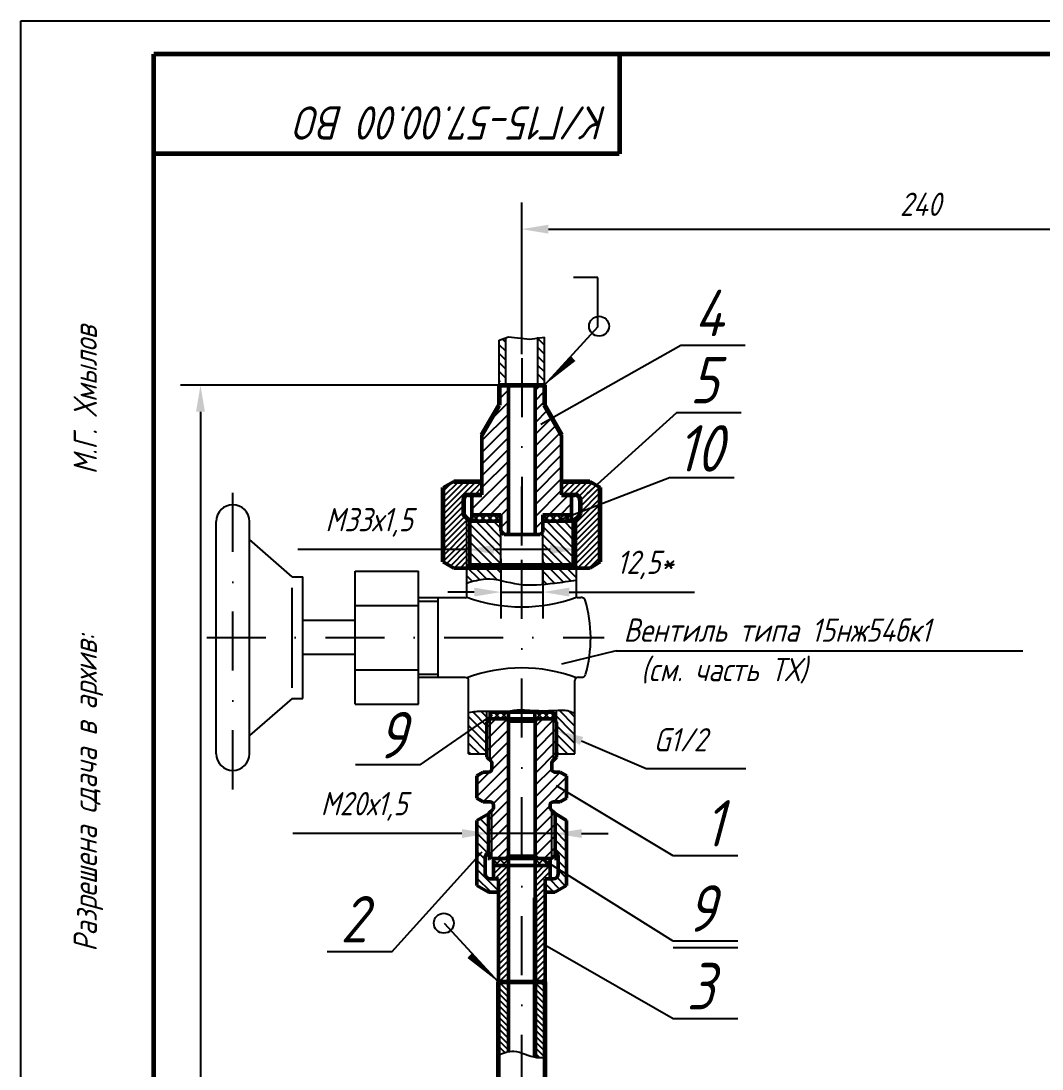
# Model space of a CAD drawing. Header units: inches. Extents: x 0 to 59537, y -7418 to 1046.
# Drawn here: x 33071.5 to 33225.2, y -6977.7 to -6819.9 of the extents above; entities that cross this region are included whole.
import ezdxf
from ezdxf import colors
from ezdxf.entities.mleader import LeaderData, LeaderLine
from ezdxf.math import Vec2, Vec3

# ---------------------------------------------------------------- set-up
doc = ezdxf.new("R2010")
doc.units = ezdxf.units.IN
doc.header["$LTSCALE"] = 0.7
doc.header["$MEASUREMENT"] = 0
doc.linetypes.add('DASHDOT', pattern=[25.4, 12.7, -6.35, 0, -6.35])
doc.styles.get("Standard").update_dxf_attribs({"font": 'romand.shx', "width": 0.8, "oblique": 15, "height": 3.5})
doc.dimstyles.get("Standard").update_dxf_attribs({"dimtxt": 3.5, "dimasz": 4, "dimexe": 4, "dimexo": 0, "dimgap": 2, "dimtad": 1, "dimdec": 1, "dimdsep": 46, "dimtxsty": 'Standard', "dimcen": 0.09, "dimadec": 0, "dimazin": 0, "dimtfac": 1, "dimtdec": 1, "dimtmove": 0, "dimatfit": 3, "dimfxl": 0.18, "dimtolj": 1, "dimtzin": 0, "dimlwd": 25, "dimlwe": 25, "dimarcsym": 0})
pattern_1 = [(135, (36383.4248, -13888.1174), (-0.66291261, -0.66291261), [])]
pattern_2 = [(135, (36391.4472, -13409.8888), (-0.530330086, -0.530330086), []), (225, (36391.4472, -13409.8888), (0.530330086, -0.530330086), [])]

# ---------------------------------------------------------------- blocks, each defined once
blk = doc.blocks.new('*D658')
at = {"color": 0, "linetype": 'Continuous', "lineweight": 25, "transparency": 16777216}
for p, q in [((33141.9, -6939.31), (33141.9, -6946.26)), ((33151.9, -6939.25), (33151.9, -6946.26)), ((33137.9, -6942.26), (33112.43, -6942.26)), ((33151.9, -6942.26), (33141.9, -6942.26)), ((33155.9, -6942.26), (33159.9, -6942.26))]:
    blk.add_line(p, q, dxfattribs=at)
at = {"color": 0, "linetype": 'Continuous', "transparency": 16777216}
for points in [[(33137.9, -6941.59), (33137.9, -6942.92), (33141.9, -6942.26)], [(33155.9, -6941.59), (33155.9, -6942.92), (33151.9, -6942.26)]]:
    blk.add_solid(points, dxfattribs=at)
at = {"layer": 'DEFPOINTS', "color": 0, "linetype": 'Continuous', "transparency": 16777216}
for p in [(33141.9, -6939.31), (33151.9, -6939.25), (33151.9, -6942.26)]:
    blk.add_point(p, dxfattribs=at)
at = {"color": 0, "linetype": 'Continuous', "transparency": 16777216, "insert": (33123.16, -6938.17), "char_height": 3.5, "attachment_point": 5}
blk.add_mtext('\\A1;М20х1,5', dxfattribs=at)
blk = doc.blocks.new('*D660')
at = {"color": 0, "linetype": 'Continuous', "lineweight": 25, "transparency": 16777216}
for p, q in [((33146.9, -6870.08), (33146.9, -6847.28)), ((33266.9, -6870.69), (33266.9, -6847.28)), ((33150.9, -6851.28), (33262.9, -6851.28))]:
    blk.add_line(p, q, dxfattribs=at)
at = {"color": 0, "linetype": 'Continuous', "transparency": 16777216}
for points in [[(33150.9, -6850.61), (33150.9, -6851.95), (33146.9, -6851.28)], [(33262.9, -6850.61), (33262.9, -6851.95), (33266.9, -6851.28)]]:
    blk.add_solid(points, dxfattribs=at)
at = {"layer": 'DEFPOINTS', "color": 0, "linetype": 'Continuous', "transparency": 16777216}
for p in [(33266.9, -6851.28), (33146.9, -6870.08), (33266.9, -6870.69)]:
    blk.add_point(p, dxfattribs=at)
at = {"color": 0, "linetype": 'Continuous', "transparency": 16777216, "insert": (33206.9, -6847.53), "char_height": 3.5, "attachment_point": 5}
blk.add_mtext('\\A1;240', dxfattribs=at)
blk = doc.blocks.new('*D741')
at = {"color": 0, "linetype": 'Continuous', "lineweight": 25, "transparency": 16777216}
for p, q in [((33143.75, -6904.16), (33143.75, -6909.91)), ((33150.05, -6904.75), (33150.05, -6909.91)), ((33139.75, -6905.91), (33135.75, -6905.91)), ((33143.75, -6905.91), (33150.05, -6905.91)), ((33154.05, -6905.91), (33172.9, -6905.91))]:
    blk.add_line(p, q, dxfattribs=at)
at = {"color": 0, "linetype": 'Continuous', "transparency": 16777216}
for points in [[(33139.75, -6905.25), (33139.75, -6906.58), (33143.75, -6905.91)], [(33154.05, -6905.25), (33154.05, -6906.58), (33150.05, -6905.91)]]:
    blk.add_solid(points, dxfattribs=at)
at = {"layer": 'DEFPOINTS', "color": 0, "linetype": 'Continuous', "transparency": 16777216}
for p in [(33143.75, -6904.16), (33150.05, -6904.75), (33150.05, -6905.91)]:
    blk.add_point(p, dxfattribs=at)
at = {"color": 0, "linetype": 'Continuous', "transparency": 16777216, "insert": (33165.47, -6901.83), "char_height": 3.5, "attachment_point": 5}
blk.add_mtext('\\A1;12,5*', dxfattribs=at)
blk = doc.blocks.new('*D742')
at = {"color": 0, "linetype": 'Continuous', "lineweight": 25, "transparency": 16777216}
for p, q in [((33138.65, -6902.3), (33138.65, -6895.51)), ((33155.15, -6902.26), (33155.15, -6895.51)), ((33138.65, -6899.51), (33113.18, -6899.51)), ((33151.15, -6899.51), (33142.65, -6899.51))]:
    blk.add_line(p, q, dxfattribs=at)
at = {"color": 0, "linetype": 'Continuous', "transparency": 16777216}
for points in [[(33142.65, -6898.84), (33142.65, -6900.17), (33138.65, -6899.51)], [(33151.15, -6898.84), (33151.15, -6900.17), (33155.15, -6899.51)]]:
    blk.add_solid(points, dxfattribs=at)
at = {"layer": 'DEFPOINTS', "color": 0, "linetype": 'Continuous', "transparency": 16777216}
for p in [(33155.15, -6899.51), (33138.65, -6902.3), (33155.15, -6902.26)]:
    blk.add_point(p, dxfattribs=at)
at = {"color": 0, "linetype": 'Continuous', "transparency": 16777216, "insert": (33123.91, -6895.42), "char_height": 3.5, "attachment_point": 5}
blk.add_mtext('\\A1;М33х1,5', dxfattribs=at)
blk = doc.blocks.new('*D773')
at = {"color": 0, "linetype": 'Continuous', "lineweight": 25, "transparency": 16777216}
for p, q in [((33143.5, -6874.76), (33095.53, -6874.76)), ((33098.53, -6878.76), (33098.53, -7160.59)), ((33188.7, -7164.59), (33095.53, -7164.59))]:
    blk.add_line(p, q, dxfattribs=at)
at = {"color": 0, "linetype": 'Continuous', "transparency": 16777216}
for points in [[(33097.87, -6878.76), (33099.2, -6878.76), (33098.53, -6874.76)], [(33097.87, -7160.59), (33099.2, -7160.59), (33098.53, -7164.59)]]:
    blk.add_solid(points, dxfattribs=at)
at = {"layer": 'DEFPOINTS', "color": 0, "linetype": 'Continuous', "transparency": 16777216}
for p in [(33143.5, -6874.76), (33098.53, -7164.59), (33188.7, -7164.59)]:
    blk.add_point(p, dxfattribs=at)
at = {"color": 0, "linetype": 'Continuous', "transparency": 16777216, "insert": (33094.78, -7019.67), "char_height": 3.5, "attachment_point": 5, "rotation": 90}
blk.add_mtext('\\A1;{\\fArial|b0|i0|c0|p34;~}580', dxfattribs=at)

msp = doc.modelspace()

# ---------------------------------------------------------------- hatches: boundary and pattern name
at = {"linetype": 'Continuous'}
h = msp.add_hatch(dxfattribs=at)
h.set_pattern_fill('ANSI31', scale=5)
h.paths.add_polyline_path([(33138.65, -6894.68), (33138.31, -6894.41, -0.163598), (33138.15, -6893.93), (33138.15, -6891.77, -0.309685), (33138.89, -6891.26), (33140.9, -6891.26), (33140.9, -6889.26), (33136.66, -6889.26), (33135.07, -6890.18), (33135.07, -6901.38), (33136.66, -6902.3), (33138.59, -6902.3), (33138.65, -6902.24)])
h = msp.add_hatch(dxfattribs=at)
h.set_pattern_fill('ANSI31', scale=5)
h.paths.add_polyline_path([(33155.15, -6902.26), (33155.18, -6902.3), (33157.14, -6902.3), (33158.72, -6901.38), (33158.72, -6890.18), (33157.14, -6889.26), (33152.9, -6889.26), (33152.9, -6891.26), (33154.88, -6891.26, -0.414214), (33155.68, -6892.06), (33155.68, -6894.06, -0.198912), (33155.54, -6894.41), (33155.15, -6894.8)])
at = {"lineweight": 25}
h = msp.add_hatch(dxfattribs=at)
h.set_pattern_fill('ANSI37', color=256, scale=6, angle=90, style=0)
h.set_pattern_definition(pattern_2)
h.paths.add_polyline_path([(33140.54, -6894.26), (33141.54, -6895.26), (33143.75, -6895.26), (33143.75, -6894.26)])
h.paths.add_polyline_path([(33139.4, -6894.26), (33139.4, -6895.26), (33141.54, -6895.26), (33140.54, -6894.26)])
h.paths.add_polyline_path([(33150.31, -6894.26), (33150.05, -6894.26), (33150.05, -6895.26), (33154.4, -6895.26), (33154.4, -6895.26), (33154.4, -6894.26)])
at = {"linetype": 'Continuous'}
h = msp.add_hatch(dxfattribs=at)
h.set_pattern_fill('ANSI31', scale=5)
h.paths.add_polyline_path([(33155.15, -6894.8), (33154.68, -6895.26), (33154.68, -6901.8), (33155.15, -6902.26)])
h.paths.add_polyline_path([(33139.09, -6895.24), (33138.65, -6894.8), (33138.65, -6902.16), (33138.69, -6902.2), (33139.09, -6901.8)])
at = {"lineweight": 25}
h = msp.add_hatch(dxfattribs=at)
h.set_pattern_fill('ANSI31', color=256, scale=7.5, angle=90, style=0)
h.set_pattern_definition(pattern_1)
h.paths.add_polyline_path([(33139.09, -6895.38), (33139.09, -6897.28), (33143.75, -6897.28), (33143.75, -6895.26), (33139.21, -6895.26)])
h = msp.add_hatch(dxfattribs=at)
h.set_pattern_fill('ANSI31', color=256, scale=7.5, angle=90, style=0)
h.set_pattern_definition(pattern_1)
h.paths.add_polyline_path([(33139.09, -6895.38), (33139.09, -6897.28), (33143.75, -6897.28), (33143.75, -6895.26), (33139.21, -6895.26)])
h = msp.add_hatch(dxfattribs=at)
h.set_pattern_fill('ANSI31', color=256, scale=7.5, angle=90, style=0)
h.set_pattern_definition(pattern_1)
edge = h.paths.add_edge_path()
edge.add_line((33154.68, -6901.78), (33154.68, -6897.28))
edge.add_line((33154.68, -6897.28), (33154.4, -6897.28))
edge.add_line((33154.4, -6897.28), (33154.4, -6901.92))
edge.add_arc((33150.01, -6892.68), 10.23, 295.3779, 297.1519)
h = msp.add_hatch(dxfattribs=at)
h.set_pattern_fill('ANSI37', color=256, scale=6, angle=90, style=0)
h.set_pattern_definition(pattern_2)
h.paths.add_polyline_path([(33142.15, -6924), (33142.15, -6925), (33144.91, -6925), (33144.91, -6924)])
h.paths.add_polyline_path([(33148.88, -6924), (33148.88, -6925), (33151.65, -6925), (33151.65, -6924)])
h = msp.add_hatch(dxfattribs=at)
h.set_pattern_fill('ANSI31', color=256, scale=10, angle=180, style=0)
h.set_pattern_definition([(225, (36383.4248, -13888.1174), (0.88388348, -0.88388348), [])])
h.paths.add_polyline_path([(33142.15, -6925), (33142.15, -6931.25), (33142.33, -6931.42, -0.198912), (33142.4, -6931.6), (33142.4, -6932.5, -0.414214), (33141.9, -6933), (33141.1, -6933), (33140.92, -6933.1), (33140.15, -6933.87), (33140.15, -6936.95), (33141.1, -6937.5), (33142.15, -6937.5, -0.414214), (33142.65, -6938), (33142.65, -6938.39, -0.198912), (33142.58, -6938.57), (33142.4, -6938.75), (33142.4, -6942.87), (33144.9, -6942.87), (33144.9, -6925.32), (33144.58, -6925)])
h.paths.add_polyline_path([(33142.4, -6942.87), (33142.4, -6946.03), (33144.55, -6946.03), (33144.9, -6945.68), (33144.9, -6942.87)])
h.paths.add_polyline_path([(33149.22, -6925), (33148.9, -6925.32), (33148.9, -6942.87), (33151.4, -6942.87), (33151.4, -6938.75), (33151.22, -6938.57, -0.198912), (33151.15, -6938.39), (33151.15, -6938, -0.414214), (33151.65, -6937.5), (33151.79, -6937.5), (33152.7, -6937.5), (33153.65, -6936.95), (33153.65, -6933.55), (33152.7, -6933), (33151.9, -6933, -0.414214), (33151.4, -6932.5), (33151.4, -6931.6, -0.198912), (33151.47, -6931.42), (33151.65, -6931.25), (33151.65, -6925)])
h.paths.add_polyline_path([(33148.9, -6942.87), (33148.9, -6945.68), (33149.25, -6946.03), (33151.39, -6946.03), (33151.4, -6946.02), (33151.4, -6942.87)])
h.paths.add_polyline_path([(33141.65, -6925.5), (33141.65, -6930.75), (33142.15, -6931.25), (33142.15, -6925)], flags=17)
h.paths.add_polyline_path([(33151.65, -6925), (33151.65, -6931.25), (33152.15, -6930.75), (33152.15, -6925.5)])
h.paths.add_polyline_path([(33151.4, -6940.52), (33151.4, -6942.87), (33151.83, -6942.87), (33151.9, -6942.81), (33151.9, -6940.44)], flags=16)
h.paths.add_polyline_path([(33151.4, -6938.75), (33151.4, -6940.52), (33151.9, -6940.44), (33151.9, -6939.25)], flags=17)
h.paths.add_polyline_path([(33151.4, -6942.87), (33151.4, -6946.02), (33151.9, -6945.53), (33151.9, -6942.87)])
h.paths.add_polyline_path([(33141.9, -6939.28), (33141.9, -6942.87), (33142.28, -6942.87), (33142.4, -6942.76), (33142.4, -6939.25), (33142.4, -6938.78)])
h.paths.add_polyline_path([(33141.9, -6942.87), (33141.9, -6945.53), (33142.35, -6945.99), (33142.4, -6945.94), (33142.4, -6942.87)])
h = msp.add_hatch(dxfattribs=at)
h.set_pattern_fill('ANSI37', color=256, scale=6, angle=90, style=0)
h.set_pattern_definition(pattern_2)
h.paths.add_polyline_path([(33144.9, -6947.09), (33144.9, -6946.03), (33142.65, -6946.03), (33142.65, -6947.09)])
h.paths.add_polyline_path([(33151.15, -6947.09), (33151.15, -6946.03), (33148.9, -6946.03), (33148.9, -6947.09)])
at = {"linetype": 'Continuous'}
h = msp.add_hatch(dxfattribs=at)
h.set_pattern_fill('ANSI31', scale=5, angle=90)
edge = h.paths.add_edge_path()
edge.add_spline(control_points=[(33148.9, -6975.93), (33148.97, -6975.95), (33149.48, -6976.02), (33149.98, -6975.99), (33150.4, -6975.89)], knot_values=[7.444702, 7.444702, 7.444702, 7.444702, 7.679096, 9.032763, 9.032763, 9.032763, 9.032763], degree=3, periodic=0)
edge.add_line((33150.4, -6975.89), (33150.4, -6964.59))
edge.add_line((33150.4, -6964.59), (33148.9, -6964.59))
edge.add_line((33148.9, -6964.59), (33148.9, -6975.93))
edge = h.paths.add_edge_path()
edge.add_spline(control_points=[(33143.4, -6975.61), (33143.9, -6975.36), (33144.39, -6975.17), (33144.9, -6975.08)], knot_values=[1.681666, 1.681666, 1.681666, 1.681666, 3.287648, 3.287648, 3.287648, 3.287648], degree=3, periodic=0)
edge.add_line((33144.9, -6975.08), (33144.9, -6964.59))
edge.add_line((33144.9, -6964.59), (33143.4, -6964.59))
edge.add_line((33143.4, -6964.59), (33143.4, -6975.61))

# ---------------------------------------------------------------- linework, layer by layer
for p, q in [((33071.51, -7239.94), (33071.51, -6819.94)), ((33150.3, -6874.76), (33158.42, -6865.91)), ((33100.9, -6930.26), (33100.9, -6895.27)), ((33105.9, -6930.26), (33105.9, -6895.27)), ((33139.09, -6895.26), (33139.09, -6900.25)), ((33154.68, -6895.26), (33154.68, -6900.25)), ((33139.09, -6900.25), (33139.09, -6901.8)), ((33154.68, -6900.25), (33154.68, -6901.8)), ((33139.09, -6901.8), (33146.9, -6901.8)), ((33146.9, -6902.3), (33157.14, -6902.3)), ((33121.83, -6922.76), (33121.83, -6902.76)), ((33121.83, -6902.76), (33131.33, -6902.76)), ((33131.33, -6922.76), (33131.33, -6902.76)), ((33112.36, -6920.33), (33112.36, -6905.26)), ((33138.4, -6906.76), (33131.33, -6906.76)), ((33155.4, -6906.74), (33155.78, -6906.74)), ((33121.83, -6907.91), (33131.33, -6907.91)), ((33131.33, -6907.27), (33134.28, -6907.27)), ((33121.83, -6910.2), (33113.95, -6910.2)), ((33121.83, -6915.33), (33113.95, -6915.33)), ((33121.83, -6917.62), (33131.33, -6917.62)), ((33131.33, -6918.26), (33134.28, -6918.26)), ((33138.4, -6918.76), (33137.08, -6918.76)), ((33138.9, -6930.26), (33138.9, -6919.26)), ((33154.9, -6930.26), (33154.9, -6919.23)), ((33155.4, -6918.73), (33155.78, -6918.73)), ((33121.83, -6922.76), (33131.33, -6922.76)), ((33141.65, -6925.5), (33141.65, -6923.83)), ((33151.65, -6924), (33151.65, -6923.73)), ((33152.15, -6925.5), (33152.15, -6923.71)), ((33142.15, -6931.25), (33142.15, -6925)), ((33142.61, -6925), (33151.1, -6925)), ((33151.65, -6931.25), (33151.65, -6925)), ((33142.33, -6931.42), (33141.64, -6930.74)), ((33142.4, -6932.5), (33142.4, -6931.6)), ((33141.1, -6933), (33141.9, -6933)), ((33142.58, -6938.57), (33141.9, -6939.25)), ((33142.65, -6938.39), (33142.65, -6938)), ((33151.22, -6938.57), (33151.9, -6939.25)), ((33151.22, -6938.57), (33151.9, -6939.25)), ((33152.7, -6937.5), (33151.65, -6937.5)), ((33141.9, -6944.5), (33141.9, -6939.25)), ((33142.4, -6945), (33142.4, -6938.75)), ((33142.4, -6946.03), (33142.4, -6939.25)), ((33151.4, -6944.99), (33151.4, -6938.75)), ((33151.4, -6946.02), (33151.4, -6938.75)), ((33151.4, -6945), (33151.4, -6939.25)), ((33151.9, -6944.5), (33151.9, -6939.25)), ((33151.9, -6944.51), (33151.9, -6939.25)), ((33142.39, -6946.03), (33151.39, -6946.03)), ((33142.39, -6946.03), (33151.39, -6946.03)), ((33142.39, -6946.03), (33151.39, -6946.03)), ((33142.39, -6946.03), (33151.39, -6946.03)), ((33142.39, -6946.03), (33151.39, -6946.03)), ((33142.65, -6949.09), (33143.4, -6949.09)), ((33150.4, -6949.09), (33151.15, -6949.09)), ((33143.39, -6964.63), (33135.27, -6955.78)), ((33143.4, -6964.59), (33150.4, -6964.59)), ((33143.4, -6964.59), (33146.9, -6964.59)), ((33150.4, -6964.59), (33146.9, -6964.59))]:
    msp.add_line(p, q)
at = {"linetype": 'Continuous', "lineweight": 25}
msp.add_line((33071.51, -6819.94), (33665.51, -6819.94), dxfattribs=at)
at = {"lineweight": 60}
for p, q in [((33091.51, -7234.94), (33091.51, -6824.94)), ((33660.51, -6824.94), (33091.51, -6824.94)), ((33161.65, -6839.96), (33161.65, -6824.94)), ((33091.58, -6839.87), (33161.58, -6839.87)), ((33136.66, -6889.26), (33140.9, -6889.26)), ((33152.9, -6889.26), (33157.14, -6889.26)), ((33138.89, -6891.26), (33140.9, -6891.26)), ((33152.9, -6891.26), (33154.88, -6891.26)), ((33138.11, -6892.06), (33138.11, -6894.06)), ((33155.68, -6892.06), (33155.68, -6894.06)), ((33138.26, -6894.41), (33139.11, -6895.26)), ((33155.54, -6894.41), (33154.68, -6895.26)), ((33154.68, -6895.26), (33154.68, -6901.8)), ((33155.18, -6902.3), (33154.68, -6901.8)), ((33148.9, -6975.93), (33148.9, -6951.92))]:
    msp.add_line(p, q, dxfattribs=at)
at = {"linetype": 'Continuous'}
for p, q in [((33158.33, -6858.58), (33154.69, -6858.58)), ((33158.33, -6866.03), (33158.33, -6858.58)), ((33144.5, -6874.76), (33144.5, -6867.65)), ((33149.3, -6874.76), (33149.3, -6867.53)), ((33150.3, -6874.76), (33150.3, -6867.53)), ((33143.5, -6874.76), (33143.5, -6868.01)), ((33138.65, -6906.7), (33138.65, -6894.8)), ((33143.75, -6895.26), (33139.21, -6895.26)), ((33143.75, -6895.26), (33139.21, -6895.26)), ((33143.75, -6895.26), (33139.21, -6895.26)), ((33139.4, -6895.26), (33143.75, -6895.26)), ((33143.75, -6901.99), (33143.75, -6895.26)), ((33150.05, -6895.26), (33154.4, -6895.26)), ((33150.05, -6895.26), (33154.59, -6895.26)), ((33150.05, -6904.75), (33150.05, -6895.26)), ((33155.15, -6906.67), (33155.15, -6894.8)), ((33138.9, -6930.26), (33141.65, -6930.26)), ((33152.15, -6930.26), (33154.9, -6930.26))]:
    msp.add_line(p, q, dxfattribs=at)
at = {"color": 0}
for p, q in [((33144.5, -6869.67), (33143.5, -6868.67)), ((33144.5, -6868.33), (33144, -6867.83)), ((33150.3, -6868.74), (33149.3, -6867.74)), ((33150.3, -6870.09), (33149.3, -6869.09)), ((33144.5, -6871.02), (33143.5, -6870.02)), ((33150.3, -6871.43), (33149.3, -6870.43)), ((33144.5, -6872.37), (33143.5, -6871.37)), ((33150.3, -6872.78), (33149.3, -6871.78)), ((33144.5, -6873.71), (33143.5, -6872.71)), ((33150.3, -6874.13), (33149.3, -6873.13)), ((33143.7, -6874.26), (33143.5, -6874.06)), ((33141.9, -6941.28), (33140.65, -6940.03)), ((33141.9, -6942.62), (33140.15, -6940.87)), ((33153.65, -6942.25), (33151.9, -6940.5)), ((33141.9, -6943.97), (33140.15, -6942.22)), ((33153.65, -6943.6), (33151.9, -6941.85)), ((33153.65, -6944.95), (33151.9, -6943.2)), ((33141.77, -6945.19), (33140.15, -6943.57)), ((33141.4, -6946.17), (33140.15, -6944.92)), ((33153.65, -6946.29), (33151.9, -6944.54)), ((33141.4, -6947.51), (33140.15, -6946.26)), ((33153.65, -6947.64), (33152.4, -6946.39)), ((33143.4, -6950.86), (33140.15, -6947.61)), ((33143.93, -6947.09), (33142.65, -6948.37)), ((33143.04, -6947.09), (33142.65, -6947.48)), ((33144.83, -6947.09), (33142.83, -6949.09)), ((33144.9, -6947.92), (33143.4, -6949.42)), ((33151.12, -6947.09), (33148.9, -6949.31)), ((33150.22, -6947.09), (33148.9, -6948.41)), ((33149.32, -6947.09), (33148.9, -6947.51)), ((33151.15, -6947.96), (33148.9, -6950.21)), ((33153.65, -6948.99), (33152.4, -6947.74)), ((33142.28, -6951.09), (33140.15, -6948.96)), ((33143.4, -6949.51), (33142.98, -6949.09)), ((33144.9, -6948.82), (33143.4, -6950.32)), ((33144.9, -6949.72), (33143.4, -6951.22)), ((33150.4, -6949.6), (33148.9, -6951.1)), ((33151.15, -6948.85), (33150.91, -6949.09)), ((33152.63, -6950.66), (33151.06, -6949.09)), ((33153.49, -6950.17), (33152.17, -6948.85)), ((33144.9, -6950.61), (33143.4, -6952.11)), ((33150.4, -6950.5), (33148.9, -6952)), ((33151.71, -6951.09), (33150.4, -6949.78)), ((33144.9, -6951.51), (33143.4, -6953.01)), ((33144.9, -6952.41), (33143.4, -6953.91)), ((33150.4, -6951.4), (33148.9, -6952.9)), ((33150.4, -6952.3), (33148.9, -6953.8)), ((33144.9, -6953.31), (33143.4, -6954.81)), ((33144.9, -6954.21), (33143.4, -6955.71)), ((33150.4, -6953.22), (33148.9, -6954.72)), ((33150.4, -6954.09), (33148.9, -6955.59)), ((33144.9, -6955.06), (33143.4, -6956.56)), ((33144.9, -6956), (33143.4, -6957.5)), ((33150.4, -6954.99), (33148.9, -6956.49)), ((33150.4, -6955.89), (33148.9, -6957.39)), ((33144.9, -6956.9), (33143.4, -6958.4)), ((33150.4, -6956.79), (33148.9, -6958.29)), ((33144.9, -6957.8), (33143.4, -6959.3)), ((33144.9, -6958.7), (33143.4, -6960.2)), ((33150.4, -6957.69), (33148.9, -6959.19)), ((33150.4, -6958.58), (33148.9, -6960.08)), ((33144.9, -6959.59), (33143.4, -6961.09)), ((33144.9, -6960.49), (33143.4, -6961.99)), ((33150.4, -6959.48), (33148.9, -6960.98)), ((33150.4, -6960.38), (33148.9, -6961.88)), ((33144.9, -6961.39), (33143.4, -6962.89)), ((33144.9, -6962.29), (33143.4, -6963.79)), ((33150.4, -6961.28), (33148.9, -6962.78)), ((33150.4, -6962.18), (33148.9, -6963.68)), ((33144.9, -6963.19), (33143.5, -6964.59)), ((33150.4, -6963.07), (33148.9, -6964.57)), ((33144.9, -6964.08), (33144.39, -6964.59)), ((33148.9, -6964.8), (33148.69, -6964.59)), ((33150.4, -6963.97), (33149.78, -6964.59))]:
    msp.add_line(p, q, dxfattribs=at)
at = {"color": 7, "linetype": 'Continuous'}
for p, q in [((33170.84, -6868.8), (33149.76, -6880.68)), ((33143.5, -6875.23), (33143.97, -6874.76)), ((33143.5, -6876.87), (33144.9, -6875.47)), ((33148.9, -6875.57), (33149.72, -6874.76)), ((33148.9, -6877.1), (33150.29, -6875.71)), ((33142.65, -6879.6), (33144.9, -6877.34)), ((33148.9, -6878.65), (33150.29, -6877.26)), ((33148.9, -6880.42), (33150.77, -6878.55)), ((33140.9, -6883.11), (33144.9, -6879.11)), ((33148.9, -6882.18), (33151.41, -6879.67)), ((33170.21, -6878.91), (33156.68, -6891.13)), ((33140.9, -6884.88), (33144.9, -6880.88)), ((33148.9, -6883.95), (33152.06, -6880.79)), ((33140.9, -6886.65), (33144.9, -6882.65)), ((33148.9, -6885.72), (33152.7, -6881.92)), ((33140.9, -6888.42), (33144.9, -6884.42)), ((33148.9, -6887.49), (33152.66, -6883.73)), ((33140.9, -6890.18), (33144.9, -6886.18)), ((33148.9, -6889.25), (33152.9, -6885.25)), ((33139.4, -6893.45), (33144.9, -6887.95)), ((33148.9, -6891.02), (33152.9, -6887.02)), ((33140.36, -6894.26), (33144.9, -6889.72)), ((33148.9, -6892.79), (33152.9, -6888.79)), ((33169.15, -6888.73), (33151.94, -6895.36)), ((33139.4, -6891.68), (33139.82, -6891.26)), ((33148.9, -6894.56), (33152.9, -6890.56)), ((33150.96, -6894.26), (33153.96, -6891.26)), ((33142.12, -6894.26), (33144.9, -6891.49)), ((33152.73, -6894.26), (33154.4, -6892.59)), ((33143.75, -6894.4), (33144.9, -6893.25)), ((33143.75, -6896.17), (33144.9, -6895.02)), ((33148.9, -6896.33), (33150.05, -6895.18)), ((33144.43, -6897.26), (33144.9, -6896.79)), ((33112.36, -6903.61), (33105.9, -6898)), ((33112.36, -6903.61), (33113.95, -6903.61)), ((33113.95, -6921.91), (33113.95, -6903.61)), ((33134.28, -6906.76), (33134.28, -6918.76)), ((33161.11, -6914.75), (33152.87, -6916.76)), ((33161.11, -6914.75), (33222.33, -6914.75)), ((33137.08, -6918.76), (33131.33, -6918.76)), ((33112.36, -6921.91), (33105.9, -6927.52)), ((33112.36, -6921.91), (33113.95, -6921.91)), ((33131.6, -6931.94), (33142.5, -6924.4)), ((33165.96, -6932.45), (33180.64, -6932.45)), ((33169.71, -6945.63), (33152.11, -6935.06)), ((33127.33, -6960.07), (33140.96, -6944.99)), ((33169.71, -6958.45), (33150.3, -6946.3)), ((33169.71, -6970.15), (33150.01, -6958.86))]:
    msp.add_line(p, q, dxfattribs=at)
at = {"lineweight": 25}
for p, q in [((33180.55, -6868.8), (33170.84, -6868.8)), ((33179.92, -6878.91), (33170.21, -6878.91)), ((33178.86, -6888.73), (33169.15, -6888.73)), ((33139.4, -6895.98), (33139.09, -6895.68)), ((33143.75, -6900.33), (33139.4, -6895.98)), ((33143.67, -6898.93), (33140, -6895.26)), ((33143.75, -6897.68), (33141.33, -6895.26)), ((33143.75, -6896.36), (33142.66, -6895.26)), ((33151.3, -6897.28), (33150.05, -6896.03)), ((33152.63, -6897.28), (33150.61, -6895.26)), ((33153.96, -6897.28), (33151.94, -6895.26)), ((33154.68, -6896.68), (33153.26, -6895.26)), ((33154.68, -6895.36), (33154.59, -6895.26)), ((33139.4, -6897.31), (33139.09, -6897.01)), ((33143.75, -6901.66), (33139.4, -6897.31)), ((33154.4, -6901.7), (33150.05, -6897.35)), ((33154.4, -6900.38), (33151.3, -6897.28)), ((33154.4, -6899.05), (33152.63, -6897.28)), ((33154.4, -6897.73), (33153.96, -6897.28)), ((33143.75, -6902.99), (33139.09, -6898.33)), ((33139.69, -6898.93), (33139.4, -6898.64)), ((33155.15, -6903.78), (33150.05, -6898.68)), ((33143.2, -6904.06), (33139.09, -6899.95)), ((33154.29, -6904.24), (33150.05, -6900)), ((33140.53, -6904.04), (33138.65, -6902.16)), ((33141.6, -6903.92), (33139.09, -6901.41)), ((33153.11, -6904.39), (33150.05, -6901.33)), ((33139.46, -6904.3), (33138.65, -6903.49)), ((33151.84, -6904.55), (33150.05, -6902.76)), ((33150.62, -6904.69), (33150.05, -6904.12)), ((33141.65, -6926.08), (33139.51, -6923.94)), ((33142.02, -6925.12), (33140.72, -6923.83)), ((33142.15, -6924), (33142.15, -6923.85)), ((33154.9, -6927.39), (33151.65, -6924.14)), ((33154.9, -6926.07), (33152.54, -6923.71)), ((33154.9, -6924.74), (33154, -6923.84)), ((33141.44, -6927.19), (33138.9, -6924.65)), ((33140.3, -6927.38), (33138.9, -6925.98)), ((33154.9, -6928.72), (33152.15, -6925.97)), ((33139.16, -6927.57), (33138.9, -6927.3)), ((33141.65, -6930.05), (33139.16, -6927.57)), ((33141.65, -6928.73), (33140.3, -6927.38)), ((33141.65, -6927.4), (33141.44, -6927.19)), ((33154.9, -6930.05), (33152.15, -6927.3)), ((33140.53, -6930.26), (33138.9, -6928.63)), ((33153.79, -6930.26), (33152.15, -6928.62)), ((33139.21, -6930.26), (33138.9, -6929.96)), ((33152.47, -6930.26), (33152.15, -6929.95)), ((33131.6, -6931.94), (33121.89, -6931.94)), ((33140.92, -6933.1), (33140.15, -6933.87)), ((33142.4, -6938.78), (33141.9, -6939.28)), ((33142.4, -6942.76), (33142.28, -6942.87)), ((33151.9, -6942.81), (33151.83, -6942.87)), ((33142.4, -6945.94), (33142.35, -6945.99)), ((33179.42, -6945.63), (33169.71, -6945.63)), ((33179.42, -6958.45), (33169.71, -6958.45)), ((33127.33, -6960.07), (33117.61, -6960.07)), ((33179.42, -6959.45), (33169.71, -6959.45)), ((33179.42, -6970.15), (33169.71, -6970.15))]:
    msp.add_line(p, q, dxfattribs=at)
at = {"linetype": 'DASHDOT'}
for p, q in [((33146.9, -6870.7), (33146.9, -6903.53)), ((33146.9, -6898.9), (33146.9, -6887.29)), ((33103.4, -6935.61), (33103.4, -6890.8)), ((33099.47, -6912.76), (33159.32, -6912.76))]:
    msp.add_line(p, q, dxfattribs=at)
at = {"color": 7, "linetype": 'Continuous', "lineweight": 60}
for p, q in [((33143.5, -6874.76), (33150.3, -6874.76)), ((33143.5, -6874.76), (33143.5, -6877.75)), ((33150.3, -6874.76), (33150.3, -6877.75)), ((33140.9, -6882.26), (33143.5, -6877.75)), ((33143.4, -6877.93), (33140.9, -6882.26)), ((33152.9, -6882.26), (33150.3, -6877.75)), ((33150.4, -6877.93), (33152.9, -6882.26)), ((33135.07, -6901.38), (33135.07, -6890.18)), ((33158.72, -6901.38), (33158.72, -6890.18)), ((33143.4, -6964.59), (33150.4, -6964.59))]:
    msp.add_line(p, q, dxfattribs=at)
at = {"linetype": 'Continuous', "lineweight": 50}
for p, q in [((33144.9, -6897.26), (33144.9, -6874.76)), ((33148.9, -6897.26), (33148.9, -6874.76)), ((33140.9, -6891.26), (33140.9, -6882.26)), ((33152.9, -6891.26), (33152.9, -6882.26)), ((33138.89, -6891.26), (33140.9, -6891.26)), ((33139.4, -6895.26), (33139.4, -6891.26)), ((33154.4, -6895.26), (33154.4, -6891.26)), ((33139.4, -6894.26), (33143.75, -6894.26)), ((33143.75, -6896.76), (33143.75, -6894.26)), ((33150.05, -6894.26), (33154.4, -6894.26)), ((33150.05, -6896.88), (33150.05, -6894.26)), ((33139.4, -6895.26), (33143.75, -6895.26)), ((33150.05, -6895.26), (33154.4, -6895.26)), ((33144.25, -6897.26), (33149.67, -6897.26)), ((33144.25, -6897.26), (33149.67, -6897.26))]:
    msp.add_line(p, q, dxfattribs=at)
at = {"lineweight": 50}
for p, q in [((33136.66, -6889.26), (33135.07, -6890.18)), ((33157.14, -6889.26), (33158.72, -6890.18)), ((33139.09, -6895.24), (33139.09, -6901.8)), ((33139.09, -6895.26), (33143.75, -6895.26)), ((33150.05, -6895.26), (33154.68, -6895.26)), ((33143.75, -6896.76), (33144.25, -6897.26)), ((33150.05, -6896.88), (33149.67, -6897.26)), ((33136.66, -6902.3), (33135.07, -6901.38)), ((33136.66, -6902.3), (33146.9, -6902.3)), ((33138.59, -6902.3), (33139.09, -6901.8)), ((33139.09, -6901.8), (33154.68, -6901.8)), ((33157.14, -6902.3), (33158.72, -6901.38)), ((33142.15, -6925), (33142.15, -6924)), ((33142.15, -6924), (33151.65, -6924)), ((33144.91, -6925), (33144.91, -6924)), ((33148.88, -6925), (33148.88, -6924)), ((33151.65, -6925), (33151.65, -6924)), ((33141.65, -6925.5), (33142.15, -6925)), ((33141.65, -6930.75), (33141.65, -6925.49)), ((33142.15, -6925), (33151.65, -6925)), ((33144.9, -6925.32), (33144.58, -6925)), ((33144.9, -6945.68), (33144.9, -6925.32)), ((33144.9, -6925.32), (33148.9, -6925.32)), ((33148.9, -6925.32), (33149.22, -6925)), ((33148.9, -6945.68), (33148.9, -6925.32)), ((33151.65, -6925), (33152.15, -6925.5)), ((33152.15, -6930.75), (33152.15, -6925.5)), ((33142.33, -6931.42), (33141.65, -6930.75)), ((33151.47, -6931.42), (33152.16, -6930.74)), ((33151.47, -6931.42), (33152.15, -6930.75)), ((33151.47, -6931.42), (33152.15, -6930.75)), ((33142.4, -6932.5), (33142.4, -6931.6)), ((33151.4, -6932.5), (33151.4, -6931.6)), ((33151.4, -6932.5), (33151.4, -6931.6)), ((33151.4, -6932.5), (33151.4, -6931.6)), ((33141.1, -6933), (33140.15, -6933.55)), ((33140.15, -6936.95), (33140.15, -6933.55)), ((33141.9, -6933), (33141.1, -6933)), ((33151.79, -6933), (33152.7, -6933)), ((33152.7, -6933), (33151.79, -6933)), ((33152.7, -6933), (33153.65, -6933.55)), ((33152.7, -6933), (33153.65, -6933.55)), ((33153.65, -6936.95), (33153.65, -6933.55)), ((33153.65, -6936.95), (33153.65, -6933.55)), ((33141.1, -6937.5), (33140.15, -6936.95)), ((33152.7, -6937.5), (33153.65, -6936.95)), ((33152.7, -6937.5), (33153.65, -6936.95)), ((33142.15, -6937.5), (33141.1, -6937.5)), ((33142.58, -6938.57), (33141.9, -6939.25)), ((33142.65, -6938.39), (33142.65, -6938)), ((33151.15, -6938.39), (33151.15, -6938)), ((33151.15, -6938.39), (33151.15, -6938)), ((33151.15, -6938.39), (33151.15, -6938)), ((33151.22, -6938.57), (33151.9, -6939.25)), ((33152.7, -6937.5), (33151.65, -6937.5)), ((33151.79, -6937.5), (33151.65, -6937.5)), ((33141.9, -6939.31), (33140.15, -6940.32)), ((33141.9, -6945.53), (33141.9, -6939.25)), ((33151.9, -6945.53), (33151.9, -6939.25)), ((33151.9, -6939.25), (33153.65, -6940.32)), ((33140.15, -6950.08), (33140.15, -6940.32)), ((33153.65, -6950.08), (33153.65, -6940.32)), ((33141.4, -6948.29), (33141.4, -6945.77)), ((33141.55, -6945.42), (33141.9, -6945.07)), ((33141.9, -6945.53), (33142.39, -6946.03)), ((33142.39, -6946.03), (33151.39, -6946.03)), ((33142.65, -6949.09), (33142.65, -6946.03)), ((33144.9, -6945.68), (33144.55, -6946.03)), ((33144.9, -6945.68), (33148.9, -6945.68)), ((33144.9, -6975.08), (33144.9, -6946.03)), ((33148.9, -6945.68), (33149.25, -6946.03)), ((33148.9, -6964.59), (33148.9, -6946.03)), ((33151.15, -6949.09), (33151.15, -6946.03)), ((33151.9, -6945.53), (33151.39, -6946.03)), ((33152.32, -6945.51), (33151.9, -6945.08)), ((33152.4, -6948.29), (33152.4, -6945.77)), ((33142.65, -6947.09), (33151.15, -6947.09)), ((33142.2, -6949.09), (33143.4, -6949.09)), ((33143.4, -6964.59), (33143.4, -6949.09)), ((33150.4, -6964.59), (33150.4, -6949.09)), ((33150.4, -6949.09), (33151.6, -6949.09)), ((33141.9, -6951.09), (33140.15, -6950.08)), ((33141.9, -6951.09), (33143.4, -6951.09)), ((33150.4, -6951.09), (33151.89, -6951.09)), ((33151.89, -6951.09), (33153.65, -6950.08)), ((33143.4, -6964.59), (33150.4, -6964.59))]:
    msp.add_line(p, q, dxfattribs=at)
at = {"color": 7, "linetype": 'DASHDOT'}
msp.add_line((33146.9, -7017.21), (33146.9, -6896.75), dxfattribs=at)
at = {"color": 0, "linetype": 'ByBlock'}
for p, q in [((33143.75, -6900.91), (33143.75, -6904.16)), ((33150.05, -6901.03), (33150.05, -6904.8)), ((33151.9, -6945.08), (33151.9, -6941.37))]:
    msp.add_line(p, q, dxfattribs=at)
at = {"color": 0, "linetype": 'ByBlock', "lineweight": 50}
msp.add_line((33146.9, -6902.3), (33157.14, -6902.3), dxfattribs=at)
at = {"linetype": 'Continuous', "lineweight": 60}
for p, q in [((33143.4, -7016.11), (33143.4, -6964.59)), ((33150.4, -7016.11), (33150.4, -6964.59))]:
    msp.add_line(p, q, dxfattribs=at)
msp.add_lwpolyline([(33143.5, -6868.01), (33144.92, -6867.5), (33148.11, -6867.83), (33150.3, -6867.53)])
for points, format in [([(33150.3, -6874.76, 0, 1, 0), (33154.64, -6870.76, 1, 1, 0)], "xyseb"), ([(33138.9, -6924.03, -0.010158), (33140.02, -6923.87, -0.030036), (33140.82, -6923.83, -0.013798), (33143, -6923.88, 0.026226), (33144.14, -6923.88, 0.02831), (33145.5, -6923.74, -0.037565), (33146.52, -6923.65, -0.018986), (33147.52, -6923.67, 0.008915), (33149.66, -6923.77, 0.019358), (33151.36, -6923.74, -0.01613), (33153.39, -6923.71, -0.103314), (33154.23, -6923.89, -0.018147), (33154.9, -6924.22)], "xyb"), ([(33143.39, -6964.63, 0, 1, 0), (33139.05, -6960.63, 1, 1, 0)], "xyseb")]:
    msp.add_lwpolyline(points, format=format)
for centre in [(33158.53, -6865.89), (33135.16, -6955.76)]:
    msp.add_circle(centre, 1.5)
at = {"lineweight": 60}
for centre, radius, start, end in [((33138.91, -6892.06), 0.8, 90, 180), ((33154.88, -6892.06), 0.8, 0, 90), ((33138.61, -6894.06), 0.5, 180, 225), ((33155.18, -6894.06), 0.5, 315, 0)]:
    msp.add_arc(centre, radius, start, end, dxfattribs=at)
at = {"lineweight": 50}
for centre, radius, start, end in [((33138.89, -6892.06), 0.8, 90, 158.8279), ((33142.15, -6931.6), 0.25, 0, 45), ((33151.65, -6931.6), 0.25, 135, 180), ((33151.65, -6931.6), 0.25, 135, 180), ((33141.9, -6932.5), 0.5, 270, 0), ((33151.9, -6932.5), 0.5, 180, 270), ((33142.15, -6938), 0.5, 0, 90), ((33142.4, -6938.39), 0.25, 315, 0), ((33151.65, -6938), 0.5, 90, 180), ((33151.65, -6938), 0.5, 90, 180), ((33151.4, -6938.39), 0.25, 180, 225), ((33151.4, -6938.39), 0.25, 180, 225), ((33141.9, -6945.77), 0.5, 135, 180), ((33151.9, -6945.77), 0.5, 0, 32.4109), ((33142.2, -6948.29), 0.8, 180, 270), ((33151.6, -6948.29), 0.8, 270, 0)]:
    msp.add_arc(centre, radius, start, end, dxfattribs=at)
for centre, radius, start, end in [((33103.4, -6895.27), 2.5, 0, 180), ((33138.4, -6906.26), 0.5, 270, 300), ((33146.9, -6884.45), 23.69, 249.6234, 290.3439), ((33155.4, -6906.24), 0.5, 240, 270), ((33155.78, -6908.24), 1.5, 79.2546, 90), ((33155.97, -6907.25), 0.5, 16.3009, 79.2546), ((33137.06, -6912.78), 20.21, 344.0258, 16.3009), ((33146.9, -6941.02), 23.69, 69.6416, 110.4486), ((33138.4, -6919.26), 0.5, 0, 90), ((33155.4, -6919.23), 0.5, 90, 180), ((33155.78, -6917.23), 1.5, 270, 282.5727), ((33156, -6918.21), 0.5, 282.5727, 344.0258), ((33103.4, -6930.26), 2.5, 180, 0)]:
    msp.add_arc(centre, radius, start, end)
at = {"color": 7, "linetype": 'Continuous'}
for points, knots in [([(33138.65, -6904.55), (33139.59, -6904.25), (33142.16, -6903.49), (33146.54, -6905.16), (33151.15, -6904.65), (33154.05, -6904.27), (33155.15, -6904.13)], [0.282722, 0.282722, 0.282722, 0.282722, 3.17247, 8.208457, 13.602043, 16.940329, 16.940329, 16.940329, 16.940329]), ([(33143.4, -6975.61), (33144.15, -6975.23), (33146.02, -6974.61), (33148.43, -6976.11), (33149.98, -6975.99), (33150.4, -6975.89)], [1.681666, 1.681666, 1.681666, 1.681666, 4.11061, 7.679096, 9.032763, 9.032763, 9.032763, 9.032763])]:
    msp.add_open_spline(points, degree=3, knots=knots, dxfattribs=at)
at = {"layer": 'DEFPOINTS', "color": 0, "linetype": 'ByBlock'}
for p in [(33150.3, -6867.53), (33143.5, -6868.01), (33170.85, -6887.63), (33138.09, -6889.26), (33138.09, -6889.26), (33138.09, -6889.26), (33138.09, -6889.26), (33138.09, -6889.26), (33140.09, -6889.26), (33150.18, -6889.26), (33150.18, -6889.26), (33153.68, -6889.26), (33155.68, -6889.26), (33158.4, -6889.26), (33136.84, -6889.98), (33136.84, -6889.98), (33156.4, -6891.26), (33103.4, -6892.77), (33132.06, -6891.68), (33138.09, -6892.06), (33155.68, -6892.06), (33138.65, -6894.76), (33149.67, -6897.28), (33136.84, -6901.58), (33138.09, -6902.3), (33138.09, -6902.3), (33138.59, -6902.3), (33143.75, -6900.91), (33150.05, -6901.03), (33150.18, -6902.3), (33154.68, -6901.8), (33154.68, -6902.3), (33155.18, -6902.3), (33158.4, -6902.3), (33158.4, -6902.3), (33142.51, -6925.55), (33142.55, -6925.05), (33142.55, -6925.05), (33146.9, -6925.36), (33146.9, -6925.36), (33148.9, -6925.36), (33149.3, -6924.97), (33151.17, -6925.06), (33151.17, -6925.06), (33151.21, -6925.56), (33154.9, -6930.26), (33123.59, -6930.85), (33103.4, -6932.76), (33151.9, -6942.87), (33171.41, -6944.54), (33141.77, -6945.19), (33142.39, -6946.03), (33142.39, -6946.03), (33146.9, -6945.63), (33146.9, -6945.63), (33148.9, -6945.63), (33149.3, -6946.03), (33151.4, -6946.02), (33151.41, -6946.03), (33151.41, -6946.03), (33151.9, -6945.08), (33171.41, -6957.36), (33119.31, -6958.98), (33143.4, -6964.59), (33144.9, -6964.59), (33148.9, -6964.59), (33150.4, -6964.59), (33171.41, -6969.05)]:
    msp.add_point(p, dxfattribs=at)
at = {"layer": 'DEFPOINTS', "color": 0, "linetype": 'ByBlock', "lineweight": 50}
for p in [(33154.9, -6895.26), (33142.32, -6933), (33151.48, -6933), (33142.32, -6937.5), (33151.48, -6937.5)]:
    msp.add_point(p, dxfattribs=at)

# ---------------------------------------------------------------- texts
at = {"lineweight": 50, "insert": (33159.88, -6837.79), "char_height": 5, "width": 94.794, "attachment_point": 1, "rotation": 180}
msp.add_mtext('\\pt20,30,45;К/Г15-57.00.00 ВО ', dxfattribs=at)
at = {"lineweight": 35, "char_height": 7, "width": 22.0856, "attachment_point": 1}
for s, insert in [('4', (33172.83, -6860.4)), ('5', (33172.21, -6870.5)), ('10', (33170.21, -6880.78)), ('9', (33125.14, -6923.95)), ('1', (33174.33, -6937.22)), ('9', (33171.71, -6950.04)), ('2', (33119.61, -6951.66)), ('3', (33171.71, -6961.74))]:
    msp.add_mtext(s, dxfattribs=dict(at, insert=insert))
at = {"lineweight": 25, "insert": (33079.44, -6960.03), "char_height": 3.5, "width": 219.8037, "attachment_point": 1, "rotation": 90}
msp.add_mtext('Разрешена сдача в архив:             М.Г. Хмылов', dxfattribs=at)
at = {"color": 7, "linetype": 'Continuous', "char_height": 3.5, "attachment_point": 1}
for s, width, insert in [('Вентиль типа 15нж54бк1 ', 109.0555, (33162.23, -6909.89)), ('(cм. часть ТХ)', 49.02, (33164.82, -6915.83)), ('G1/2', 17.267, (33166.73, -6926.39))]:
    msp.add_mtext_dynamic_manual_height_columns(s, width=width, gutter_width=17.5, heights=[0], dxfattribs=dict(at, insert=insert))

# ---------------------------------------------------------------- dimensions: what is measured, and where the dimension line sits
at = {"color": 7, "linetype": 'Continuous'}
for base, p1, p2, text, picture, middle in [((33266.9, -6851.28), (33146.9, -6870.08), (33266.9, -6870.69), '240', '*D660', (33206.9, -6847.53)), ((33150.05, -6905.91), (33143.75, -6904.16), (33150.05, -6904.75), '12,5*', '*D741', (33165.47, -6901.83))]:
    dim = msp.add_linear_dim(base=base, p1=p1, p2=p2, text=text, dimstyle='Standard', override={"dimfxl": 1.25}, dxfattribs=at)
    dim.commit()
    dim.dimension.update_dxf_attribs({"geometry": picture, "text_midpoint": middle})
dim = msp.add_linear_dim(base=(33098.53, -7164.59), p1=(33143.5, -6874.76), p2=(33188.7, -7164.59), angle=90, text='{\\fArial|b0|i0|c0|p34;~}580', dimstyle='Standard', override={"dimexe": 3, "dimfxl": 1.25}, dxfattribs=at)
dim.commit()
dim.dimension.update_dxf_attribs({"geometry": '*D773', "text_midpoint": (33094.78, -7019.67)})
for base, p1, p2, text, picture, middle in [((33155.15, -6899.51), (33138.65, -6902.3), (33155.15, -6902.26), 'М33х1,5', '*D742', (33123.91, -6899.51)), ((33151.9, -6942.26), (33141.9, -6939.31), (33151.9, -6939.25), 'М20х1,5', '*D658', (33123.16, -6942.26))]:
    dim = msp.add_linear_dim(base=base, p1=p1, p2=p2, text=text, dimstyle='Standard', override={"dimfxl": 1.25}, dxfattribs=at)
    dim.commit()
    dim.dimension.update_dxf_attribs({"geometry": picture, "text_midpoint": middle, "dimtype": 160})

# ---------------------------------------------------------------- leaders
ml = msp.add_multileader_mtext('Standard', dxfattribs=at)
ml.set_content('', color=7)
ml.set_leader_properties()
ml.build(insert=Vec2(0, 0))
ml.multileader.update_dxf_attribs({"text_right_attachment_type": 6, "dogleg_length": 0.36})
ctx = ml.context
ctx.base_point, ctx.char_height, ctx.landing_gap_size, ctx.plane_origin = Vec3(33165.96, -6932.45), 3.5, 0.09, Vec3(33152.21, -6926.76)
ctx.right_attachment = 6
notes = []
notes.append((ctx, [(0, (1, 1, 0), (33165.6, -6932.45), (1, 0), 0.36, [(0, [(33152.21, -6926.76)], 0, [])])]))
ctx.mtext.insert, ctx.mtext.flow_direction = Vec3(33166.05, -6930.7), 5
for ctx, leaders in notes:
    for number, flags, end, landing, length, lines in leaders:
        leader = LeaderData()
        leader.index, (leader.has_last_leader_line, leader.has_dogleg_vector, leader.attachment_direction) = number, flags
        leader.last_leader_point, leader.dogleg_vector, leader.dogleg_length = Vec3(end), Vec3(landing), length
        for number, points, colour, breaks in lines:
            line = LeaderLine()
            line.index, line.vertices, line.color, line.breaks = number, Vec3.list(points), colors.encode_raw_color(colour), breaks
            leader.lines.append(line)
        ctx.leaders.append(leader)

doc.saveas('drawing.dxf')
